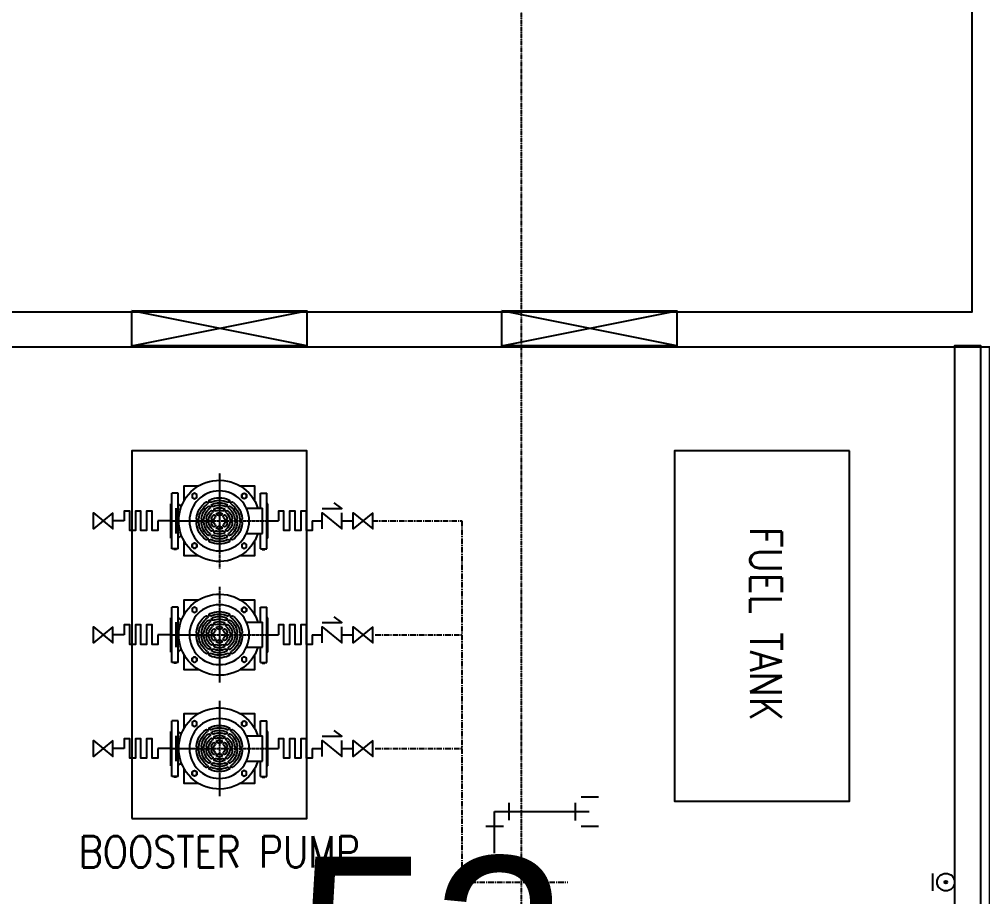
# Model space of a CAD drawing. Header units: inches. Extents: x 30871 to 1364211, y -265788 to 330728.
# Drawn here: x 180216 to 185719, y 239003 to 244015 of the extents above; entities that cross this region are included whole.
import ezdxf
from ezdxf.enums import TextEntityAlignment as Align

# ---------------------------------------------------------------- set-up
doc = ezdxf.new("R2010")
doc.units = ezdxf.units.IN
doc.header["$MEASUREMENT"] = 0
for name, pattern in [('CENTER', [2, 1.25, -0.25, 0.25, -0.25]), ('CENTER2', [1.125, 0.75, -0.125, 0.125, -0.125]), ('CENTER3', [1, 0.625, -0.125, 0.125, -0.125])]:
    doc.linetypes.add(name, pattern=pattern)
for name, color, linetype in [('-SN-CW', 90, 'CENTER3'), ('-SN-F', 220, 'Continuous'), ('-SN-SAN', 240, 'Continuous'), ('0_001', 7, 'Continuous'), ('A-_ANOTGRID----_', 8, 'CENTER'), ('A-WALL', 7, 'Continuous'), ('Anno-Text', 3, 'Continuous'), ('P-LEG', 1, 'Continuous'), ('P-TANK', 6, 'Continuous'), ('P_EQ', 11, 'Continuous')]:
    doc.layers.add(name, color=color, linetype=linetype)
doc.layers.add('A-_ANOTCOLMN_D-', color=3, linetype='Continuous', lineweight=0)
doc.layers.add('AREA-HID', color=7, linetype='Continuous', plot=False)
doc.styles.add('e110', font='romans.shx', dxfattribs={"width": 0.85, "height": 250})
doc.styles.add('SHELL_TBLK - A3$0$JTC URA$0$Standard', font='arial.ttf')

# ---------------------------------------------------------------- blocks, each defined once
blk = doc.blocks.new('CP-VER')
at = {"color": 8, "linetype": 'CENTER2'}
for p, q in [((0, -272.5), (0, 272.5)), ((-272.5, 0), (272.5, 0))]:
    blk.add_line(p, q, dxfattribs=at)
at = {"color": 8}
for p, q in [((-271.1, 159.5), (-271.1, -157.5)), ((-234.3, 159.5), (-271.1, 159.5)), ((-259.9, 162.9), (-259.9, 159.5)), ((-244.1, 162.9), (-259.9, 162.9)), ((-244.1, 162.9), (-244.1, 159.5)), ((-234.3, 159.5), (-234.3, 101)), ((234.3, 159.5), (234.3, 71.8)), ((234.3, 159.5), (271.1, 159.5)), ((244.1, 162.9), (259.9, 162.9)), ((244.1, 162.9), (244.1, 159.5)), ((259.9, 162.9), (259.9, 159.5)), ((271.1, 159.5), (271.1, -157.5)), ((-277.1, 99), (-277.1, -97)), ((-277.1, 99), (-271.1, 99)), ((-234.3, 101), (-234.3, -101)), ((277.1, 99), (271.1, 99)), ((277.1, 99), (277.1, -97)), ((-277.1, -97), (-271.1, -97)), ((-234.3, -101), (-234.3, -157.5)), ((234.3, -71.8), (234.3, -157.5)), ((277.1, -97), (271.1, -97)), ((-234.3, -157.5), (-271.1, -157.5)), ((234.3, -157.5), (271.1, -157.5))]:
    blk.add_line(p, q, dxfattribs=at)
blk.add_circle((0, 0), 171, dxfattribs=at)
at = {"color": 251}
for radius, start, end in [(132, 66.2498, 113.7502), (117.9, 64.8924, 115.1076), (132, 126.2498, 173.7502), (117.9, 124.8924, 175.1076), (103.7, 127.9656, 172.0344), (89.6, 126.4447, 173.5553), (75.4, 130.9883, 169.0117), (103.7, 67.9656, 112.0344), (89.6, 66.4447, 113.5553), (75.4, 70.9883, 109.0117), (61.3, 69.4465, 110.5535), (75.4, 10.9883, 49.0117), (89.6, 9.2349, 53.5553), (103.7, 7.9656, 52.0344), (117.9, 7.0039, 55.1076), (132, 6.2498, 53.7502), (61.3, 129.4465, 170.5535), (47.1, 137.7699, 162.2301), (32.9, 137.7699, 162.2301), (47.1, 77.7699, 102.2301), (32.9, 77.7699, 102.2301), (32.9, 17.7699, 42.2301), (47.1, 17.7699, 42.2301), (61.3, 9.4465, 50.5535), (132, 186.2498, 233.7502), (117.9, 184.8924, 235.1076), (103.7, 187.9656, 232.0344), (89.6, 186.4447, 233.5553), (75.4, 190.9883, 229.0117), (61.3, 189.4465, 230.5535), (47.1, 197.7699, 222.2301), (32.9, 197.7699, 222.2301), (47.1, 257.7699, 282.2301), (32.9, 257.7699, 282.2301), (32.9, 317.7699, 342.2301), (47.1, 317.7699, 342.2301), (61.3, 309.4465, 350.5535), (75.4, 310.9883, 349.0117), (89.6, 306.4447, 353.5553), (103.7, 307.9656, 352.0344), (117.9, 304.8924, 355.1076), (132, 306.2498, 353.7502), (117.9, 244.8924, 295.1076), (103.7, 247.9656, 292.0344), (89.6, 246.4447, 293.5553), (75.4, 250.9883, 289.0117), (61.3, 249.4465, 290.5535), (132, 246.2498, 293.7502)]:
    blk.add_arc((0, 0), radius, start, end, dxfattribs=at)
at = {"layer": '0_001', "color": 8}
for p, q in [((-247.4, 71.8), (-247.4, -71.8)), ((-220.4, 87.2), (-214.8, 87.2)), ((155.2, 71.8), (247.4, 71.8)), ((247.4, 71.8), (247.4, -71.8)), ((-220.4, -87.2), (-214.8, -87.2)), ((155.2, -71.8), (247.4, -71.8))]:
    blk.add_line(p, q, dxfattribs=at)
at = {"layer": '0_001', "color": 1}
for points in [[(-117.2, 200), (-200, 200), (-200, 117.2)], [(200, 117.2), (200, 200), (117.2, 200)], [(-200, -117.2), (-200, -200), (-117.2, -200)], [(117.2, -200), (200, -200), (200, -117.2)]]:
    blk.add_lwpolyline(points, dxfattribs=at)
at = {"layer": '0_001', "color": 8}
for points in [[(-128.1, 150.1), (-142, 158.1), (-155.9, 150.1), (-155.9, 134.1), (-142, 126), (-128.1, 134.1)], [(128.1, 150.1), (142, 158.1), (155.9, 150.1), (155.9, 134.1), (142, 126), (128.1, 134.1)], [(-128.1, -150.1), (-142, -158.1), (-155.9, -150.1), (-155.9, -134.1), (-142, -126), (-128.1, -134.1)], [(128.1, -150.1), (142, -158.1), (155.9, -150.1), (155.9, -134.1), (142, -126), (128.1, -134.1)]]:
    blk.add_lwpolyline(points, close=True, dxfattribs=at)
for centre in [(-142, 142.1), (142, 142.1), (-142, -142.1), (142, -142.1)]:
    blk.add_circle(centre, 13.9, dxfattribs=at)
for centre, radius, start, end in [((0, 0), 231.8, 18.0383, 341.9617), ((-220.4, 101), 13.8, 180, 270.1129), ((-220.4, -101), 13.8, 89.8871, 180)]:
    blk.add_arc(centre, radius, start, end, dxfattribs=at)
at = {"layer": '0_001', "color": 251}
for centre, start, end in [((-51.5, 113.7), 102.2301, 282.2301), ((51.5, 113.7), 257.7699, 77.7699), ((-72.7, 101.5), 317.7699, 137.7699), ((-58.5, 76.8), 317.7699, 137.7699), ((-44.2, 52.1), 317.7699, 137.7699), ((-37.3, 89), 102.2301, 282.2301), ((-23, 64.3), 102.2301, 282.2301), ((23, 64.3), 257.7699, 77.7699), ((37.3, 89), 257.7699, 77.7699), ((44.2, 52.1), 42.2301, 222.2301), ((58.5, 76.8), 42.2301, 222.2301), ((72.7, 101.5), 42.2301, 222.2301), ((-124.2, 12.2), 162.2301, 342.2301), ((-95.7, 12.2), 162.2301, 342.2301), ((-67.2, 12.2), 162.2301, 342.2301), ((-38.1, 12.2), 162.2301, 342.2301), ((-29.6, 26.9), 317.7699, 137.7699), ((-8.5, 39.1), 102.2301, 282.2301), ((8.5, 39.1), 257.7699, 77.7699), ((29.6, 26.9), 42.2301, 222.2301), ((38.1, 12.2), 197.7699, 17.7699), ((67.2, 12.2), 197.7699, 17.7699), ((95.7, 12.2), 197.7699, 17.7699), ((124.2, 12.2), 197.7699, 17.7699), ((-124.2, -12.2), 17.7699, 197.7699), ((-95.7, -12.2), 17.7699, 197.7699), ((-67.2, -12.2), 17.7699, 197.7699), ((-44.2, -52.1), 222.2301, 42.2301), ((-38.1, -12.2), 17.7699, 197.7699), ((-29.6, -26.9), 222.2301, 42.2301), ((-8.5, -39.1), 77.7699, 257.7699), ((8.5, -39.1), 282.2301, 102.2301), ((29.6, -26.9), 137.7699, 317.7699), ((38.1, -12.2), 342.2301, 162.2301), ((44.2, -52.1), 137.7699, 317.7699), ((67.2, -12.2), 342.2301, 162.2301), ((95.7, -12.2), 342.2301, 162.2301), ((124.2, -12.2), 342.2301, 162.2301), ((-72.7, -101.5), 222.2301, 42.2301), ((-58.5, -76.8), 222.2301, 42.2301), ((-51.5, -113.7), 77.7699, 257.7699), ((-37.3, -89), 77.7699, 257.7699), ((-23, -64.3), 77.7699, 257.7699), ((23, -64.3), 282.2301, 102.2301), ((37.3, -89), 282.2301, 102.2301), ((51.5, -113.7), 282.2301, 102.2301), ((58.5, -76.8), 137.7699, 317.7699), ((72.7, -101.5), 137.7699, 317.7699)]:
    blk.add_arc(centre, 7.08, start, end, dxfattribs=at)
blk = doc.blocks.new('V1-GV')
blk.add_lwpolyline([(-0.925, 0.761), (0.925, -0.761), (0.925, 0.761), (-0.925, -0.761)], close=True)
blk = doc.blocks.new('FX1')
blk.add_lwpolyline([(0, 0), (0, -0.923), (0.536, -0.923), (0.536, 0.923), (1.071, 0.923), (1.071, -0.923), (1.606, -0.923), (1.606, 0.923), (2.142, 0.923), (2.142, -0.923), (2.677, -0.923), (2.677, 0.923), (3.213, 0.923), (3.213, 0)])
blk = doc.blocks.new('V1-CV')
for points in [[(0, 1.169), (1.85, 1.169), (1.138, 1.71)], [(0, -0.761), (0, 0.761), (1.85, -0.761), (1.85, 0.761)]]:
    blk.add_lwpolyline(points)
blk = doc.blocks.new('A$C076F4290')
at = {"layer": '-SN-SAN', "color": 240}
for points in [[(-0.099, 0.167), (0.101, 0.167)], [(-0.166, -0.1), (-0.166, 0.1)]]:
    blk.add_lwpolyline(points, dxfattribs=at)
blk = doc.blocks.new('A$C0A445E5C')
at = {"layer": '-SN-SAN', "color": 240}
for points in [[(-0.167, -0.094), (-0.167, 0.106)], [(0.167, 0.106), (0.167, -0.094)], [(0.1, -0.16), (-0.1, -0.16)]]:
    blk.add_lwpolyline(points, dxfattribs=at)
blk = doc.blocks.new('UP')
at = {"layer": '-SN-SAN'}
blk.add_hatch(color=240, dxfattribs=at).paths.add_polyline_path([(0.05, 0, 1), (-0.05, 0, 1)])
at = {"layer": '-SN-SAN', "color": 240}
blk.add_lwpolyline([(0.503, 0.335), (0.503, -0.335)], dxfattribs=at)
for radius in [0.335, 0.05]:
    blk.add_circle((0, 0), radius, dxfattribs=at)

msp = doc.modelspace()

# ---------------------------------------------------------------- linework, layer by layer
at = {"layer": '-SN-CW', "ltscale": 50}
for p, q in [((182234.806, 241150.033, 0), (182744.524, 241150.033, 0)), ((182744.524, 241150.033, 0), (182744.524, 239086.711, 0)), ((182249.007, 240500.033, 0), (182744.524, 240500.033, 0)), ((182249.007, 239850.033, 0), (182744.524, 239850.033, 0)), ((182744.524, 239086.711, 0), (183349.189, 239086.711, 0))]:
    msp.add_line(p, q, dxfattribs=at)
at = {"layer": '-SN-F', "ltscale": 50}
for p, q in [((180858.575, 242150.033, 0), (181858.575, 242350.033, 0)), ((181858.575, 242150.033, 0), (180858.575, 242350.033, 0)), ((182971.558, 242150.033, 0), (183971.558, 242350.033, 0)), ((183971.558, 242150.033, 0), (182971.558, 242350.033, 0)), ((182931.075, 239252.482), (182931.075, 239489.272)), ((182931.075, 239489.272), (183471.558, 239489.272))]:
    msp.add_line(p, q, dxfattribs=at)
at = {"layer": '-SN-F', "ltscale": 50, "elevation": 0}
for points in [[(180858.575, 242350.033), (181858.575, 242350.033), (181858.575, 242150.033), (180858.575, 242150.033)], [(182971.558, 242350.033), (183971.558, 242350.033), (183971.558, 242150.033), (182971.558, 242150.033)]]:
    msp.add_lwpolyline(points, close=True, dxfattribs=at)
at = {"layer": 'A-_ANOTCOLMN_D-', "elevation": 0}
msp.add_lwpolyline([(175458.575, 237943.928), (175458.575, 252543.928), (185858.575, 252543.928), (185858.575, 242143.928), (179858.575, 242143.928), (179858.575, 237943.928), (175458.575, 237943.928)], dxfattribs=at)
msp.add_lwpolyline([(175658.575, 242343.928), (175658.575, 252343.928), (185658.575, 252343.928), (185658.575, 242343.928)], close=True, dxfattribs=at)
at = {"layer": 'A-_ANOTGRID----_'}
msp.add_line((183083.575, 87001.161), (183083.575, 283109.256), dxfattribs=at)
at = {"layer": 'A-WALL', "elevation": 0}
for points in [[(185708.575, 238650.033), (185708.575, 242150.033), (185558.575, 242150.033), (185558.575, 235400.033), (185708.575, 235400.033), (185708.575, 238650.033)], [(185708.575, 238643.928), (185708.575, 242143.928), (185558.575, 242143.928), (185558.575, 235393.928), (185708.575, 235393.928), (185708.575, 238643.928)]]:
    msp.add_lwpolyline(points, dxfattribs=at)
at = {"layer": 'AREA-HID', "elevation": 0}
msp.add_lwpolyline([(175658.575, 242343.928), (185658.575, 242343.928), (185658.575, 252343.928), (175658.575, 252343.928)], close=True, dxfattribs=at)
msp.add_lwpolyline([(180058.575, 242143.928), (185758.575, 242143.928), (185758.575, 235143.928), (175658.575, 235143.928), (175658.575, 237943.928), (179858.575, 237943.928), (179858.575, 242143.928)], dxfattribs=at)
at = {"layer": 'P-LEG'}
for p, q in [((180814.701, 241150.033, 0), (180750.236, 241150.033, 0)), ((181081.439, 241150.033, 0), (181007.481, 241150.033, 0)), ((181635.712, 241150.033, 0), (181695.608, 241150.033, 0)), ((181888.388, 241150.033, 0), (181946.733, 241150.033, 0)), ((182057.733, 241150.033, 0), (182123.806, 241150.033, 0)), ((180814.701, 240500.033, 0), (180750.236, 240500.033, 0)), ((181081.439, 240500.033, 0), (181007.481, 240500.033, 0)), ((181635.712, 240500.033, 0), (181695.608, 240500.033, 0)), ((181888.388, 240500.033, 0), (181946.733, 240500.033, 0)), ((182057.733, 240500.033, 0), (182123.806, 240500.033, 0)), ((180814.701, 239850.033, 0), (180750.236, 239850.033, 0)), ((181081.439, 239850.033, 0), (181007.481, 239850.033, 0)), ((181635.712, 239850.033, 0), (181695.608, 239850.033, 0)), ((181888.388, 239850.033, 0), (181946.733, 239850.033, 0)), ((182057.733, 239850.033, 0), (182123.806, 239850.033, 0))]:
    msp.add_line(p, q, dxfattribs=at)
at = {"layer": 'P-LEG', "color": 14, "elevation": 0}
msp.add_lwpolyline([(180858.575, 239450.033), (181858.575, 239450.033), (181858.575, 241550.033), (180858.575, 241550.033)], close=True, dxfattribs=at)
at = {"layer": 'P-TANK', "elevation": 0}
msp.add_lwpolyline([(184958.575, 241550.033), (183958.575, 241550.033), (183958.575, 239550.033), (184958.575, 239550.033)], close=True, dxfattribs=at)

# ---------------------------------------------------------------- block references
at = {"layer": '-SN-SAN'}
for name, p, xscale, yscale, zscale, rotation in [('A$C0A445E5C', (183471.558, 239489.272), -499.9761379138859, 499.9761379138859, 499.9761379138859, 270), ('A$C076F4290', (182931.075, 239489.272), -499.999999960407, 499.999999960407, 499.999999960407, 270), ('UP', (185508.575, 239086.711, 0), 149.2537313756698, 149.2537313756698, 149.2537313756698, 180)]:
    msp.add_blockref(name, p, dxfattribs=dict(at, xscale=xscale, yscale=yscale, zscale=zscale, rotation=rotation))
at = {"layer": 'P-LEG', "yscale": 60, "zscale": 60}
for name, p, xscale in [('FX1', (181007.481, 241150.033, 0), -60), ('FX1', (181888.388, 241150.033, 0), -60), ('V1-CV', (181946.733, 241150.033, 0), 60), ('V1-GV', (180694.736, 241150.033, 0), -60), ('V1-GV', (182179.306, 241150.033, 0), -60), ('V1-CV', (181946.733, 240500.033, 0), 60), ('V1-GV', (180694.736, 240500.033, 0), -60), ('FX1', (181007.481, 240500.033, 0), -60), ('FX1', (181888.388, 240500.033, 0), -60), ('V1-GV', (182179.306, 240500.033, 0), -60), ('V1-CV', (181946.733, 239850.033, 0), 60), ('V1-GV', (180694.736, 239850.033, 0), -60), ('FX1', (181007.481, 239850.033, 0), -60), ('FX1', (181888.388, 239850.033, 0), -60), ('V1-GV', (182179.306, 239850.033, 0), -60)]:
    msp.add_blockref(name, p, dxfattribs=dict(at, xscale=xscale))
at = {"layer": 'P_EQ', "linetype": 'Continuous', "xscale": -1, "rotation": 180}
for p in [(181358.575, 241150.033, 0), (181358.575, 240500.033, 0), (181358.575, 239850.033, 0)]:
    msp.add_blockref('CP-VER', p, dxfattribs=at)

# ---------------------------------------------------------------- texts
at = {"layer": 'Anno-Text', "style": 'e110', "width": 0.85}
msp.add_text('FUEL TANK', height=180, rotation=270, dxfattribs=at).set_placement((184481.334, 240561.867), align=Align.MIDDLE_CENTER)
msp.add_text('BOOSTER PUMP', height=180, dxfattribs=at).set_placement((181358.575, 239350.033, 0), align=Align.TOP_CENTER)
at = {"layer": 'AREA-HID', "style": 'SHELL_TBLK - A3$0$JTC URA$0$Standard'}
msp.add_text('52', height=1000, dxfattribs=at).set_placement((181790.935, 238232.26, 0))

doc.saveas('drawing.dxf')
